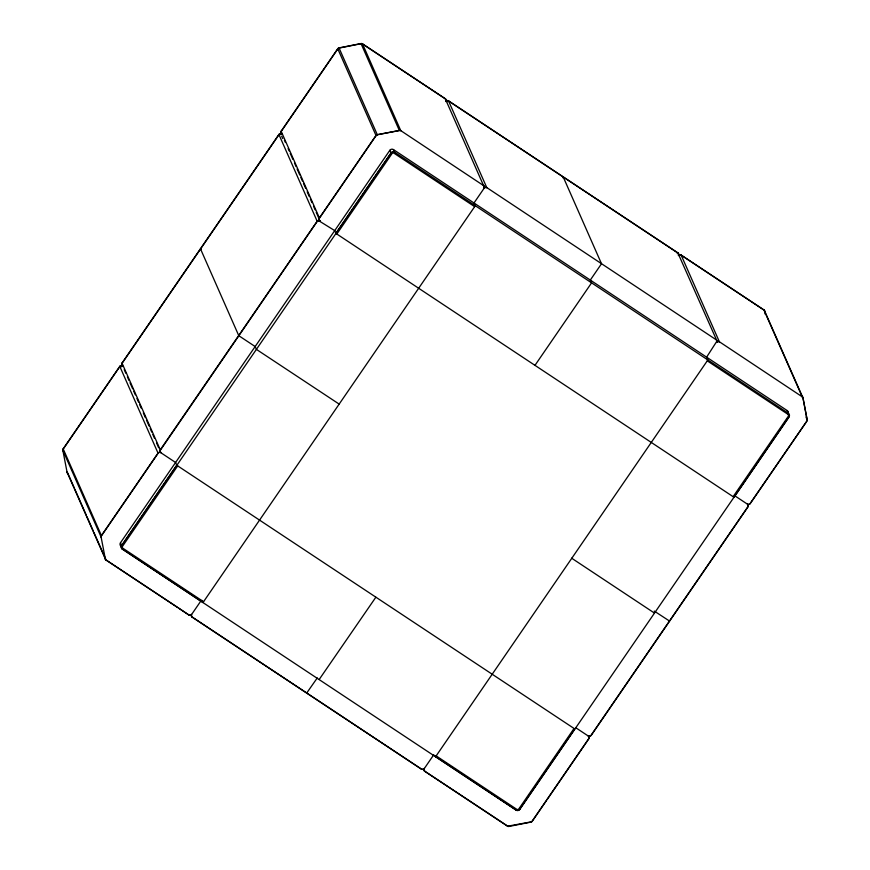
<?xml version="1.0" encoding="UTF-8"?>
<svg xmlns="http://www.w3.org/2000/svg" width="870" height="870" viewBox="0 0 870 870"><rect width="100%" height="100%" fill="white"/><g stroke="black" fill="none" stroke-linecap="round" stroke-linejoin="round"><path stroke-width="1.3" d="M159.95 451.302L160.254 452.03L160.265 449.833L317.158 221.219L318.42 220.382L319.91 220.665L317.68 220.686M159.971 450.508L160.863 452.726L175.588 462.492L176.838 465.319L574.776 728.94L547.991 767.982M748.211 506.046L747.917 504.513L747.906 506.721L591.024 735.335L589.751 736.172L588.261 735.879L590.491 735.857M160.047 450.682L317.235 221.393L318.507 220.556L334.722 230.615L335.961 233.443L733.986 497.248L789.014 416.773A2.621 2.566 -23.8 0 0 788.329 413.196M575.875 727.798L588.337 736.063L589.827 736.346L591.1 735.52L747.982 506.895L748.298 505.426L747.428 504.089M67.882 473.41A1.99 1.957 -23.8 0 1 67.055 472.16L62.857 450.323A1.99 1.957 -23.8 0 1 63.162 448.855L119.777 366.368A1.99 1.957 -23.8 0 1 122.529 365.813M122.007 365.302A1.99 1.957 -23.8 0 1 122.007 363.094L278.9 134.48A1.99 1.957 -23.8 0 1 281.652 133.936L281.739 134.121A1.99 1.957 -23.8 0 0 278.976 134.665L122.094 363.279A1.99 1.957 -23.8 0 0 122.605 365.998A1.99 1.957 -23.8 0 0 119.853 366.542L63.249 449.029M281.652 133.936A1.99 1.957 -23.8 0 1 281.14 131.218L337.745 48.731A1.99 1.957 -23.8 0 1 339.017 47.893L360.996 43.543A1.99 1.957 -23.8 0 1 362.485 43.826L445.233 98.669L483.557 185.582A1.99 1.957 -23.8 0 1 484.079 188.301L473.998 202.982L475.248 205.809L202.971 602.573L202.59 601.736M62.857 450.323L101.181 537.225A1.99 1.957 -23.8 0 1 101.496 535.757L158.101 453.27A1.99 1.957 -23.8 0 1 160.863 452.726L160.863 452.726M319.942 220.752L319.986 220.85A1.99 1.957 -23.8 0 1 319.475 218.131L376.079 135.644A1.99 1.957 -23.8 0 1 377.352 134.806L399.33 130.446A1.99 1.957 -23.8 0 1 400.809 130.739L362.485 43.826M121.365 546.806L121.169 546.36A2.621 2.566 -23.8 0 1 120.484 542.782L389.825 150.314A2.621 2.566 -23.8 0 1 393.447 149.596L787.165 410.553L788.405 413.37L394.621 152.239A2.621 2.566 -23.8 0 0 390.989 152.957L335.885 233.258M176.762 465.135L121.659 545.436A2.621 2.566 -23.8 0 0 122.333 549.003L202.884 602.399M788.622 415.893L789.09 416.947L519.76 809.426A2.621 2.566 -23.8 0 1 516.127 810.144L122.42 549.188A2.621 2.566 -23.8 0 1 121.735 545.61L391.065 153.142A2.621 2.566 -23.8 0 1 394.697 152.424L393.447 149.596M177.697 465.885L122.594 546.186A1.566 1.544 -23.8 0 0 123.007 548.328L203.558 601.714M336.831 234.008L391.935 153.707A1.566 1.544 -23.8 0 1 394.11 153.283L474.661 206.668M447.919 101.703L448.507 100.844L677.839 252.844L717 341.007L706.614 357.157L707.854 359.984L435.576 756.748L435.207 755.91M201.198 600.507L191.639 614.438L191.335 615.906L192.161 617.145L421.493 769.156L422.983 769.45L424.255 768.612L433.815 754.682M562.586 177.708L563.173 176.849L601.507 263.751L590.306 280.075L591.557 282.902L534.974 365.346M317.278 677.926L306.751 692.977M375.851 597.222L319.192 679.481M677.251 253.703L677.839 252.844A1.99 1.957 -23.8 0 1 678.361 255.562A1.99 1.957 -23.8 0 1 681.112 255.019L763.86 309.861A1.99 1.957 -23.8 0 1 764.686 311.112L803.021 398.014L807.142 419.677A1.99 1.957 -23.8 0 1 806.838 421.156L750.223 503.632A1.99 1.957 -23.8 0 1 747.471 504.187L735.009 495.922M573.993 728.549L518.89 808.85A1.566 1.544 -23.8 0 1 516.715 809.285L436.164 755.889M733.127 496.672L788.231 416.382A1.566 1.544 -23.8 0 0 787.818 414.229L707.266 360.843M547.23 769.091L519.673 809.241A2.621 2.566 -23.8 0 1 517.998 810.34M423.994 768.743A1.99 1.957 -23.8 0 0 424.69 771.146L507.775 826.174L530.907 821.922A1.99 1.957 -23.8 0 0 532.179 821.084L546.327 800.465M547.034 799.432L588.783 738.597A1.99 1.957 -23.8 0 0 588.544 736.107M749.625 503.98A1.99 1.957 -23.8 0 0 750.147 503.458L806.838 421.156M423.625 768.743L424.767 771.331L507.514 826.174A1.99 1.957 -23.8 0 0 509.004 826.457L530.983 822.106A1.99 1.957 -23.8 0 0 532.255 821.269L588.86 738.782A1.99 1.957 -23.8 0 0 588.348 736.063L588.305 735.976M484.079 188.301L485.351 187.463L486.83 187.757L448.507 100.844A1.99 1.957 -23.8 0 0 445.984 101.116M120.886 366.683L121.941 366.672M483.557 185.582L400.396 130.38L377.265 134.632A1.99 1.957 -23.8 0 0 375.992 135.459L319.388 217.946A1.99 1.957 -23.8 0 0 319.627 220.447M399.635 130.228L399.254 130.272A1.99 1.957 -23.8 0 1 400.733 130.554M716.173 339.757L486.754 187.572A1.99 1.957 -23.8 0 0 484.003 188.116M803.021 398.014A1.99 1.957 -23.8 0 0 802.194 396.774L719.37 341.747A1.99 1.957 -23.8 0 0 716.608 342.291A1.99 1.957 -23.8 0 0 716.097 339.572M279.759 135.057L278.9 134.48L317.235 221.393M201.318 249.364L200.459 248.787L238.793 335.7L255.16 346.554L256.4 349.381L339.028 404.017M654.262 611.077L669.465 621.028M435.5 756.574L455.771 770.004M456.859 770.733L516.051 809.959A2.621 2.566 -23.8 0 0 517.465 810.394M106.053 559.954A1.99 1.957 -23.8 0 1 105.227 558.714L106.053 559.954L177.426 607.26M178.459 607.945L188.888 614.981A1.99 1.957 -23.8 0 0 191.639 614.438L191.607 614.35M421.493 769.156L192.085 616.971A1.99 1.957 -23.8 0 1 191.269 614.927M74.244 487.831L67.806 473.226A1.99 1.957 -23.8 0 1 66.979 471.986L105.313 558.888A1.99 1.957 -23.8 0 0 106.14 560.139L188.888 614.981M802.836 397.47L802.118 396.589A1.99 1.957 -23.8 0 1 802.945 397.84L807.066 419.503M763.86 309.861L802.194 396.774M806.011 417.1L807.142 419.677M681.112 255.019L719.446 341.932A1.99 1.957 -23.8 0 0 716.684 342.476L716.608 342.291M654.338 613.002L571.644 558.192M360.996 43.543L399.33 130.446M389.825 150.314L391.065 153.142M339.017 47.893L377.352 134.806M337.745 48.731L376.079 135.644M281.14 131.218L319.475 218.131M284.381 140.124L285.447 142.528M288.101 148.542L289.155 150.945M290.221 153.348L292.864 159.362M294.462 162.962L296.05 166.572M297.116 168.976L299.758 174.99M300.824 177.393L302.412 181.003M303.478 183.407L305.598 188.214M307.186 191.813L309.307 196.62M310.362 199.034L311.96 202.634M313.548 206.244L315.136 209.844M316.201 212.247L318.844 218.261M281.673 136.177L282.739 138.58M519.477 808.795L519.76 809.426M515.856 809.524L516.127 810.144M507.514 826.174L507.438 825.989A1.99 1.957 -23.8 0 0 508.928 826.282M424.212 768.525L424.255 768.612A1.99 1.957 -23.8 0 0 424.767 771.331M122.007 363.094L160.341 450.007M124.203 369.598L125.791 373.208M127.379 376.819L128.967 380.418M130.032 382.822L132.686 388.836M133.741 391.239L135.328 394.849M136.927 398.449L138.515 402.06M139.57 404.463L141.168 408.073M143.289 412.88L145.41 417.687M146.464 420.09L149.118 426.104M150.173 428.508L151.772 432.107M152.826 434.511L154.414 438.121M156.535 442.928L158.655 447.735M119.777 366.368L158.101 453.27M202.014 600.409L202.308 601.072M191.019 614.557L192.161 617.145M120.484 542.782L121.735 545.61M121.756 547.687L122.42 549.188M63.162 448.855L101.496 535.757M74.776 489.038L86.445 515.486M86.967 516.682L93.329 531.102M93.862 532.309L106.14 560.139M764.686 311.112L765.306 314.353M105.313 558.888L101.105 537.051A1.99 1.957 -23.8 0 1 101.42 535.583L158.025 453.096A1.99 1.957 -23.8 0 1 160.461 452.378M281.739 134.121A1.99 1.957 -23.8 0 1 281.217 131.403L337.821 48.916A1.99 1.957 -23.8 0 1 339.093 48.078L361.072 43.718A1.99 1.957 -23.8 0 1 362.562 44.011L445.309 98.854A1.99 1.957 -23.8 0 1 445.831 101.572A1.99 1.957 -23.8 0 1 448.583 101.018L677.915 253.029A1.99 1.957 -23.8 0 1 678.611 255.432M191.335 614.535A1.99 1.957 -23.8 0 1 188.801 614.807M483.481 185.408A1.99 1.957 -23.8 0 1 484.177 187.8M445.233 98.669A1.99 1.957 -23.8 0 1 445.929 101.072M678.665 255.465A1.99 1.957 -23.8 0 1 681.199 255.193L763.936 310.046A1.99 1.957 -23.8 0 1 764.773 311.286M749.266 504.176A1.99 1.957 -23.8 0 1 747.711 504.176M787.165 410.553A2.621 2.566 -23.8 0 1 787.839 414.12M424.168 768.428A1.99 1.957 -23.8 0 1 421.417 768.982"/></g></svg>
